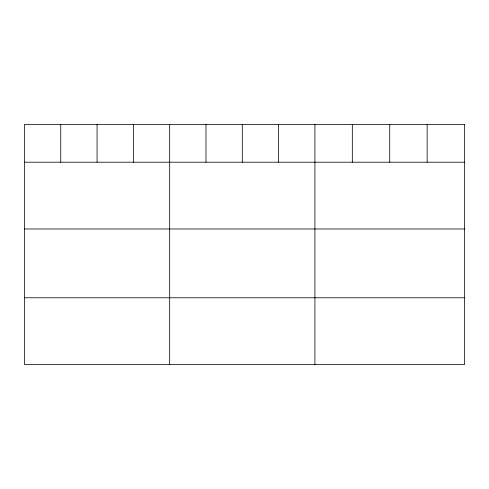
<?xml version="1.0" encoding="UTF-8"?>
<svg xmlns="http://www.w3.org/2000/svg" width="489" height="489" viewBox="0 0 489 489"><rect width="100%" height="100%" fill="white"/><g stroke="black" fill="none" stroke-linecap="round" stroke-linejoin="round"><path stroke-width="0.73" d="M24.45 162.201L464.55 162.201M24.45 228.98L464.55 228.98M24.45 297.777L464.55 297.777M427.141 124.444L427.141 162.201M389.733 124.444L389.733 162.201M352.324 124.444L352.324 162.201M314.916 124.444L314.916 364.556M278.608 124.444L278.608 162.201M242.299 124.444L242.299 162.201M205.991 124.444L205.991 162.201M169.683 124.444L169.683 364.556M133.375 124.444L133.375 162.201M97.067 124.444L97.067 162.201M60.758 124.444L60.758 162.201M464.55 124.444L24.45 124.444L24.45 364.556L464.55 364.556L464.55 124.444"/></g></svg>
